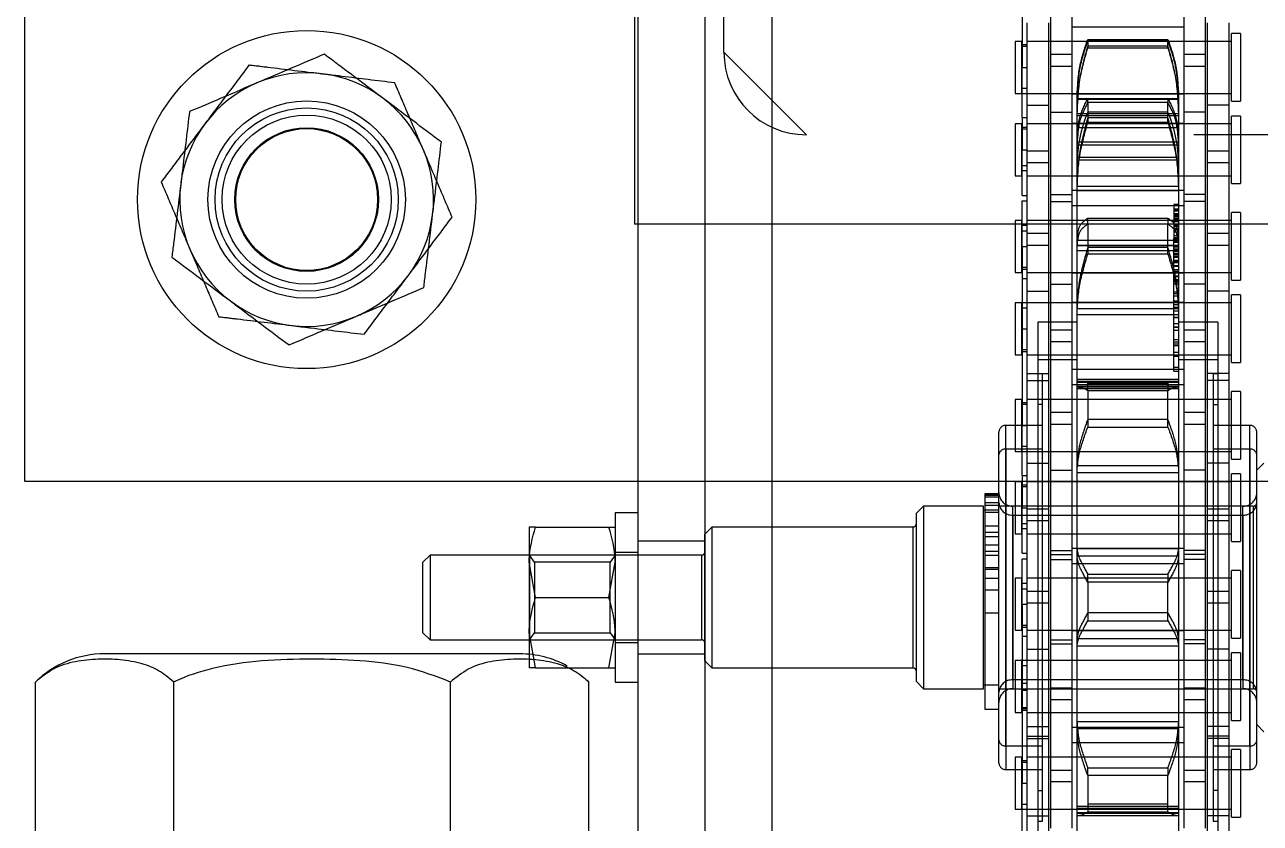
# Model space of a CAD drawing. Header units: metres. Extents: x 0 to 63075, y 0 to 44550.
# Drawn here: x 13851.2 to 13938.9, y 27228.5 to 27285.2 of the extents above; entities that cross this region are included whole.
import ezdxf

# ---------------------------------------------------------------- set-up
doc = ezdxf.new("R2010")
doc.units = ezdxf.units.M
doc.header["$LTSCALE"] = 75
doc.linetypes.add('HIDDEN2', pattern=[4.7625, 3.175, -1.5875])
for name, color, linetype in [('SDM', 7, 'Continuous'), ('SL4', 4, 'Continuous'), ('ST1', 7, 'HIDDEN2')]:
    doc.layers.add(name, color=color, linetype=linetype)

# ---------------------------------------------------------------- blocks, each defined once
blk = doc.blocks.new('A$Cb6dca9d5')
at = {"layer": 'SL4'}
for p, q in [((48.235, 1004.763), (48.235, 54.76)), ((57.76, 215), (57.76, 1004.763)), ((4.75, 513), (4.75, 613)), ((48, 594.75), (48, 531.25)), ((48.235, 531.25), (48, 531.25)), ((48.235, 513), (4.75, 513)), ((48.235, 510.763), (46.635, 510.763)), ((46.635, 510.763), (46.635, 498.763)), ((40.535, 509.763), (40.535, 507.263)), ((40.982, 509.763), (46.188, 509.763)), ((33.5, 507.763), (33, 507.263)), ((40.535, 507.763), (33.5, 507.763)), ((33.5, 507.763), (33.5, 501.763)), ((33, 502.263), (33, 507.263)), ((40.982, 504.763), (40.535, 507.263)), ((40.535, 507.263), (40.535, 502.263)), ((46.188, 504.763), (46.635, 507.263)), ((40.982, 504.763), (46.188, 504.763)), ((33, 502.263), (33.5, 501.763)), ((40.833, 500.597), (40.535, 502.263)), ((40.535, 502.263), (40.535, 500.73)), ((46.188, 499.763), (46.635, 502.263)), ((33.5, 501.763), (40.535, 501.763)), ((39.857, 500.763), (10.413, 500.763)), ((43.469, 499.763), (46.188, 499.763)), ((5.505, 482.763), (5.505, 498.763)), ((15.32, 482.763), (15.32, 498.763)), ((34.95, 482.763), (34.95, 498.763)), ((44.758, 498.769), (44.654, 498.868)), ((44.765, 482.763), (44.765, 498.763)), ((46.635, 498.763), (48.235, 498.763))]:
    blk.add_line(p, q, dxfattribs=at)
for centre, radius, start, end in [((24.75, 533), 9, 53.09764, 113.09764), ((24.75, 533), 9, 113.09764, 173.09764), ((24.75, 533), 9, 353.09764, 53.09764), ((24.75, 533), 9, 173.09764, 233.09764), ((24.75, 533), 9, 293.09764, 353.09764), ((24.75, 533), 9, 233.09764, 293.09764), ((10.413, 493.742), 7.021, 90, 134.34613), ((39.857, 493.742), 7.021, 61.24334, 90)]:
    blk.add_arc(centre, radius, start, end, dxfattribs=at)
for points, knots in [([(25.999, 543.317), (25.223, 542.986), (23.656, 542.318), (22.036, 541.627), (21.219, 541.279)], [0, 0, 0, 0, 0.495458, 1, 1, 1, 1]), ([(30.154, 540.197), (30.056, 540.271), (29.31, 540.831), (27.903, 541.887), (26.638, 542.837), (25.999, 543.317)], [0, 0, 0, 0, 0.07009, 0.530784, 1, 1, 1, 1]), ([(21.219, 541.279), (21.106, 541.23), (20.248, 540.864), (18.63, 540.174), (17.174, 539.553), (16.44, 539.24)], [0, 0, 0, 0, 0.07009, 0.5307844, 1, 1, 1, 1]), ([(34.309, 537.077), (33.634, 537.584), (32.272, 538.606), (30.864, 539.664), (30.154, 540.197)], [0, 0, 0, 0, 0.495458, 1, 1, 1, 1]), ([(16.44, 539.24), (16.279, 537.913), (16.073, 536.211), (15.862, 534.466), (15.815, 534.082)], [0, 0, 0, 0, 0.779636, 1, 1, 1, 1]), ([(33.685, 531.918), (33.731, 532.303), (33.943, 534.048), (34.149, 535.75), (34.309, 537.077)], [0, 0, 0, 0, 0.220364, 1, 1, 1, 1]), ([(15.815, 534.082), (15.645, 532.678), (15.434, 530.932), (15.231, 529.253), (15.191, 528.923)], [0, 0, 0, 0, 0.803647, 1, 1, 1, 1]), ([(33.06, 526.76), (33.1, 527.09), (33.303, 528.769), (33.515, 530.515), (33.685, 531.918)], [0, 0, 0, 0, 0.196353, 1, 1, 1, 1]), ([(15.191, 528.923), (15.866, 528.416), (17.228, 527.394), (18.636, 526.336), (19.346, 525.803)], [0, 0, 0, 0, 0.495458, 1, 1, 1, 1]), ([(28.281, 524.721), (28.394, 524.77), (29.252, 525.136), (30.87, 525.826), (32.326, 526.447), (33.06, 526.76)], [0, 0, 0, 0, 0.07009, 0.530784, 1, 1, 1, 1]), ([(19.346, 525.803), (19.444, 525.729), (20.19, 525.169), (21.597, 524.113), (22.862, 523.163), (23.501, 522.683)], [0, 0, 0, 0, 0.07009, 0.530784, 1, 1, 1, 1]), ([(23.501, 522.683), (24.277, 523.014), (25.844, 523.682), (27.464, 524.373), (28.281, 524.721)], [0, 0, 0, 0, 0.495458, 1, 1, 1, 1]), ([(40.535, 507.263), (40.535, 507.322), (40.542, 508.166), (40.77, 508.993), (40.982, 509.763)], [0, 0, 0, 0, 0.070201, 1, 1, 1, 1]), ([(40.982, 509.763), (40.914, 509.763), (40.652, 509.763), (40.585, 509.763), (40.535, 509.763)], [0, 0, 0, 0, 0.257551, 1, 1, 1, 1]), ([(46.635, 507.263), (46.635, 507.322), (46.628, 508.166), (46.4, 508.993), (46.188, 509.763)], [0, 0, 0, 0, 0.070201, 1, 1, 1, 1]), ([(46.188, 509.763), (46.256, 509.763), (46.518, 509.763), (46.585, 509.763), (46.635, 509.763)], [0, 0, 0, 0, 0.257551, 1, 1, 1, 1]), ([(40.535, 502.263), (40.535, 502.322), (40.542, 503.166), (40.77, 503.993), (40.982, 504.763)], [0, 0, 0, 0, 0.070201, 1, 1, 1, 1]), ([(46.635, 502.263), (46.635, 502.322), (46.628, 503.166), (46.4, 503.993), (46.188, 504.763)], [0, 0, 0, 0, 0.070201, 1, 1, 1, 1]), ([(15.32, 498.763), (14.965, 499.055), (14.245, 499.647), (12.962, 500.118), (11.532, 500.38), (9.95, 500.404), (8.358, 500.25), (6.84, 499.822), (5.922, 499.094), (5.505, 498.763)], [0, 0, 0, 0, 0.114678, 0.232485, 0.388423, 0.5445, 0.705441, 0.865997, 1, 1, 1, 1]), ([(34.95, 498.763), (33.935, 499.148), (31.862, 499.936), (28.519, 500.313), (25.08, 500.416), (21.577, 500.32), (18.292, 499.861), (16.222, 499.2), (15.348, 498.776), (15.32, 498.763)], [0, 0, 0, 0, 0.1619789, 0.3307933, 0.4999529, 0.6775375, 0.8546667, 0.9953145, 1, 1, 1, 1]), ([(44.765, 498.763), (44.41, 499.055), (43.69, 499.647), (42.407, 500.118), (40.977, 500.38), (39.395, 500.404), (37.803, 500.25), (36.284, 499.822), (35.367, 499.094), (34.95, 498.763)], [0, 0, 0, 0, 0.114678, 0.232485, 0.388423, 0.5445, 0.705441, 0.865997, 1, 1, 1, 1]), ([(46.188, 499.763), (46.256, 499.763), (46.518, 499.763), (46.585, 499.763), (46.635, 499.763)], [0, 0, 0, 0, 0.257551, 1, 1, 1, 1])]:
    blk.add_open_spline(points, degree=3, knots=knots, dxfattribs=at)
at = {"layer": 'ST1'}
for p, q in [((52.997, 1004.763), (52.997, 4.763)), ((57.76, 215), (57.76, 1004.763)), ((54.35, 543.45), (54.35, 588.9)), ((75.511, 555.077), (75.511, 542.377)), ((77.515, 548.297), (77.515, 539.202)), ((79.035, 548.297), (79.035, 539.202)), ((86.965, 548.297), (86.965, 539.202)), ((88.485, 548.297), (88.485, 539.202)), ((75.843, 545.552), (75.843, 536.457)), ((77.363, 545.552), (77.363, 536.457)), ((79.035, 545.269), (86.965, 545.269)), ((88.637, 545.552), (88.637, 536.457)), ((90.157, 545.552), (90.157, 536.457)), ((80.157, 544.35), (85.843, 544.35)), ((90.342, 539.979), (90.342, 544.776)), ((91, 544.776), (90.342, 544.776)), ((91, 544.776), (91, 539.979)), ((54.35, 543.45), (60.2, 537.6)), ((331.65, 543.45), (54.35, 543.45)), ((75, 544.222), (75, 540.532)), ((75.474, 544.222), (75, 544.222)), ((75.474, 540.532), (75.474, 544.222)), ((75.843, 543.853), (75.474, 543.853)), ((75.511, 543.996), (75.843, 543.996)), ((77.363, 544.222), (75.843, 544.222)), ((90.342, 544.222), (75.843, 544.222)), ((79.035, 544.222), (77.515, 544.222)), ((86.965, 544.222), (79.035, 544.222)), ((80.157, 544.269), (80.157, 543.773)), ((85.843, 544.269), (80.157, 544.269)), ((85.843, 543.893), (80.157, 543.893)), ((80.157, 543.773), (85.843, 543.773)), ((85.843, 543.773), (85.843, 544.269)), ((88.485, 544.222), (86.965, 544.222)), ((90.157, 544.222), (88.637, 544.222)), ((77.515, 543.309), (79.035, 543.309)), ((86.965, 543.309), (88.485, 543.309)), ((75.511, 542.377), (75.843, 542.377)), ((75.511, 538.825), (75.511, 542.377)), ((79.035, 542.449), (77.515, 542.449)), ((88.485, 542.449), (86.965, 542.449)), ((75.474, 540.901), (75.843, 540.901)), ((75, 540.532), (75.474, 540.532)), ((75.511, 540.532), (77.363, 540.532)), ((75.843, 540.532), (90.342, 540.532)), ((77.515, 540.532), (79.035, 540.532)), ((79.035, 540.532), (86.965, 540.532)), ((86.965, 540.489), (79.035, 540.489)), ((79.395, 540.141), (79.395, 540.261)), ((79.395, 539.073), (79.395, 540.217)), ((86.605, 540.141), (79.395, 540.141)), ((86.605, 540.098), (79.395, 540.098)), ((80.157, 540.152), (85.843, 540.152)), ((80.157, 539.88), (80.157, 540.152)), ((85.843, 540.152), (85.843, 539.88)), ((86.605, 540.261), (86.605, 540.141)), ((86.605, 540.217), (86.605, 539.073)), ((86.965, 540.532), (88.485, 540.532)), ((88.637, 540.532), (90.157, 540.532)), ((90.342, 539.979), (91, 539.979)), ((75.843, 539.704), (77.363, 539.704)), ((77.515, 539.202), (79.035, 539.202)), ((77.515, 539.202), (77.515, 532.852)), ((79.035, 539.202), (79.035, 532.852)), ((86.605, 539.078), (79.395, 539.078)), ((79.395, 538.943), (79.395, 539.073)), ((80.157, 539.88), (80.157, 539.206)), ((85.843, 539.88), (80.157, 539.88)), ((80.157, 539.206), (80.157, 538.491)), ((85.843, 539.206), (80.157, 539.206)), ((85.843, 539.206), (85.843, 539.88)), ((85.843, 538.491), (85.843, 539.206)), ((86.605, 539.073), (86.605, 538.943)), ((88.485, 539.202), (86.965, 539.202)), ((86.965, 539.202), (86.965, 532.852)), ((88.485, 539.202), (88.485, 532.852)), ((90.157, 539.704), (88.637, 539.704)), ((75, 538.374), (75, 534.684)), ((75.474, 538.374), (75, 538.374)), ((75.474, 534.684), (75.474, 538.374)), ((75.511, 538.825), (75.511, 536.529)), ((75.511, 538.825), (75.843, 538.825)), ((75.511, 538.148), (75.843, 538.148)), ((77.363, 538.374), (75.843, 538.374)), ((90.342, 538.374), (75.843, 538.374)), ((79.035, 538.374), (77.515, 538.374)), ((79.035, 538.417), (86.965, 538.417)), ((86.965, 538.374), (79.035, 538.374)), ((86.605, 538.943), (79.395, 538.943)), ((79.395, 536.95), (79.395, 538.943)), ((85.843, 538.798), (80.157, 538.798)), ((80.157, 538.491), (85.843, 538.491)), ((86.605, 538.943), (86.605, 536.95)), ((88.485, 538.374), (86.965, 538.374)), ((90.157, 538.374), (88.637, 538.374)), ((90.342, 534.131), (90.342, 538.928)), ((91, 538.928), (90.342, 538.928)), ((91, 538.928), (91, 534.131)), ((325.8, 537.6), (60.2, 537.6)), ((75.843, 538.005), (75.474, 538.005)), ((79.395, 538.12), (86.605, 538.12)), ((75.511, 536.529), (75.843, 536.529)), ((75.511, 533.298), (75.511, 536.529)), ((75.843, 536.457), (75.843, 535.597)), ((75.843, 536.457), (77.363, 536.457)), ((77.363, 536.457), (77.363, 535.597)), ((86.605, 537.072), (79.395, 537.072)), ((79.395, 535.47), (79.395, 536.95)), ((86.605, 536.856), (79.395, 536.856)), ((86.605, 536.95), (86.605, 535.47)), ((88.637, 536.457), (88.637, 535.597)), ((88.637, 536.457), (90.157, 536.457)), ((90.157, 536.457), (90.157, 535.597)), ((75.843, 535.597), (75.843, 526.502)), ((77.363, 535.597), (75.843, 535.597)), ((77.363, 535.597), (77.363, 526.502)), ((79.395, 536.004), (86.605, 536.004)), ((79.395, 535.823), (86.605, 535.823)), ((88.637, 535.597), (88.637, 526.502)), ((90.157, 535.597), (88.637, 535.597)), ((90.157, 535.597), (90.157, 526.502)), ((75, 534.684), (75.474, 534.684)), ((75.474, 535.053), (75.843, 535.053)), ((75.511, 535.422), (75.843, 535.422)), ((75.843, 534.684), (77.363, 534.684)), ((75.843, 534.684), (90.342, 534.684)), ((77.515, 534.684), (79.035, 534.684)), ((79.035, 534.684), (86.965, 534.684)), ((79.395, 533.746), (79.395, 535.47)), ((86.605, 535.47), (86.605, 533.746)), ((86.965, 534.684), (88.485, 534.684)), ((88.637, 534.684), (90.157, 534.684)), ((86.605, 533.918), (79.395, 533.918)), ((90.342, 534.131), (91, 534.131)), ((75.511, 533.298), (75.843, 533.298)), ((75.511, 532.908), (75.843, 532.908)), ((75.511, 529.677), (75.511, 532.908)), ((77.515, 533.354), (79.035, 533.354)), ((86.965, 533.637), (79.035, 533.637)), ((79.395, 533.623), (79.395, 533.746)), ((86.605, 533.623), (79.395, 533.623)), ((79.395, 529.802), (79.395, 533.623)), ((86.605, 533.746), (86.605, 533.623)), ((86.605, 533.623), (86.605, 529.802)), ((88.485, 533.354), (86.965, 533.354)), ((77.515, 532.852), (79.035, 532.852)), ((77.515, 532.852), (77.515, 523.757)), ((79.035, 532.852), (79.035, 523.757)), ((79.035, 532.569), (86.965, 532.569)), ((86.27, 532.66), (86.27, 532.276)), ((86.605, 532.66), (86.27, 532.66)), ((86.605, 532.325), (86.27, 532.325)), ((86.27, 532.276), (86.605, 532.276)), ((86.27, 532.276), (86.27, 532.201)), ((86.27, 532.201), (86.27, 531.904)), ((86.27, 532.201), (86.605, 532.201)), ((88.485, 532.852), (86.965, 532.852)), ((86.965, 532.852), (86.965, 523.757)), ((88.485, 532.852), (88.485, 523.757)), ((90.342, 527.279), (90.342, 532.076)), ((91, 532.076), (90.342, 532.076)), ((91, 532.076), (91, 527.279)), ((123.235, 531.25), (48.235, 531.25)), ((75, 531.522), (75, 527.832)), ((75.474, 531.522), (75, 531.522)), ((75.474, 527.832), (75.474, 531.522)), ((75.843, 531.153), (75.474, 531.153)), ((77.363, 531.522), (75.843, 531.522)), ((90.342, 531.522), (75.843, 531.522)), ((79.035, 531.522), (77.515, 531.522)), ((86.965, 531.522), (79.035, 531.522)), ((80.157, 531.685), (85.843, 531.685)), ((80.157, 531.255), (80.157, 531.685)), ((80.157, 531.255), (80.157, 529.141)), ((85.843, 531.255), (80.157, 531.255)), ((85.843, 531.685), (85.843, 531.255)), ((85.843, 529.141), (85.843, 531.255)), ((86.605, 531.996), (86.27, 531.996)), ((86.27, 531.99), (86.605, 531.99)), ((86.27, 531.925), (86.605, 531.925)), ((86.27, 531.904), (86.27, 531.815)), ((86.27, 531.904), (86.605, 531.904)), ((86.605, 531.833), (86.27, 531.833)), ((86.27, 531.815), (86.27, 531.485)), ((86.27, 531.815), (86.605, 531.815)), ((86.605, 531.683), (86.27, 531.683)), ((86.27, 531.682), (86.605, 531.682)), ((86.605, 531.664), (86.27, 531.664)), ((86.27, 531.643), (86.605, 531.643)), ((86.27, 531.492), (86.605, 531.492)), ((86.27, 531.485), (86.27, 530.703)), ((86.27, 531.485), (86.605, 531.485)), ((86.27, 531.483), (86.605, 531.483)), ((86.27, 531.464), (86.605, 531.464)), ((86.27, 531.455), (86.605, 531.455)), ((86.27, 531.255), (86.605, 531.255)), ((86.27, 531.193), (86.605, 531.193)), ((86.27, 531.154), (86.605, 531.154)), ((88.485, 531.522), (86.965, 531.522)), ((90.157, 531.522), (88.637, 531.522)), ((75.511, 530.784), (75.843, 530.784)), ((75.843, 530.609), (77.363, 530.609)), ((86.27, 531.096), (86.605, 531.096)), ((86.27, 530.944), (86.605, 530.944)), ((86.27, 530.868), (86.605, 530.868)), ((86.27, 530.844), (86.605, 530.844)), ((86.27, 530.703), (86.27, 530.247)), ((86.27, 530.703), (86.605, 530.703)), ((86.27, 530.441), (86.605, 530.441)), ((86.27, 530.309), (86.605, 530.309)), ((88.637, 530.609), (90.157, 530.609)), ((75.511, 529.677), (75.511, 516.977)), ((75.511, 529.677), (75.843, 529.677)), ((77.363, 529.749), (75.843, 529.749)), ((86.605, 530.106), (79.395, 530.106)), ((79.395, 524.924), (79.395, 529.802)), ((86.605, 529.743), (79.395, 529.743)), ((79.395, 529.729), (86.605, 529.729)), ((79.395, 529.388), (86.605, 529.388)), ((85.843, 529.597), (80.157, 529.597)), ((86.27, 530.247), (86.605, 530.247)), ((86.27, 530.028), (86.27, 530.247)), ((86.27, 530.155), (86.605, 530.155)), ((86.27, 530.139), (86.605, 530.139)), ((86.27, 530.069), (86.605, 530.069)), ((86.27, 530.034), (86.605, 530.034)), ((86.27, 529.342), (86.27, 530.028)), ((86.27, 530.028), (86.605, 530.028)), ((86.27, 530.005), (86.605, 530.005)), ((86.27, 529.976), (86.605, 529.976)), ((86.27, 529.766), (86.605, 529.766)), ((86.27, 529.648), (86.605, 529.648)), ((86.27, 529.501), (86.605, 529.501)), ((86.27, 529.481), (86.605, 529.481)), ((86.605, 529.802), (86.605, 524.924)), ((90.157, 529.749), (88.637, 529.749)), ((80.157, 529.141), (85.843, 529.141)), ((86.27, 529.166), (86.27, 529.342)), ((86.27, 529.342), (86.605, 529.342)), ((86.27, 529.313), (86.605, 529.313)), ((86.27, 528.275), (86.27, 529.166)), ((86.27, 529.166), (86.605, 529.166)), ((86.27, 529.112), (86.605, 529.112)), ((86.27, 528.99), (86.605, 528.99)), ((86.27, 528.905), (86.605, 528.905)), ((86.27, 528.702), (86.605, 528.702)), ((86.27, 528.604), (86.605, 528.604)), ((86.27, 528.529), (86.605, 528.529)), ((75, 527.832), (75.474, 527.832)), ((75.474, 528.201), (75.843, 528.201)), ((75.511, 528.058), (75.843, 528.058)), ((75.843, 527.832), (77.363, 527.832)), ((75.843, 527.832), (90.342, 527.832)), ((77.515, 527.832), (79.035, 527.832)), ((79.035, 527.832), (86.965, 527.832)), ((86.965, 527.789), (79.035, 527.789)), ((86.27, 528.313), (86.605, 528.313)), ((86.27, 528.045), (86.27, 528.275)), ((86.27, 528.275), (86.605, 528.275)), ((86.27, 528.048), (86.605, 528.048)), ((86.27, 526.692), (86.27, 528.045)), ((86.27, 528.045), (86.605, 528.045)), ((86.27, 527.919), (86.605, 527.919)), ((86.27, 527.812), (86.605, 527.812)), ((86.965, 527.832), (88.485, 527.832)), ((88.637, 527.832), (90.157, 527.832)), ((75.843, 527.381), (75.511, 527.381)), ((77.515, 527.004), (79.035, 527.004)), ((86.27, 527.59), (86.605, 527.59)), ((86.27, 527.531), (86.605, 527.531)), ((86.27, 527.323), (86.605, 527.323)), ((86.27, 527.243), (86.605, 527.243)), ((86.27, 527.17), (86.605, 527.17)), ((86.27, 527.024), (86.605, 527.024)), ((88.485, 527.004), (86.965, 527.004)), ((90.342, 527.279), (91, 527.279)), ((75.843, 526.502), (77.363, 526.502)), ((75.843, 526.502), (75.843, 520.152)), ((77.363, 526.502), (77.363, 520.152)), ((86.27, 526.458), (86.27, 526.692)), ((86.27, 526.458), (86.605, 526.458)), ((86.27, 525.373), (86.27, 526.458)), ((86.27, 526.338), (86.605, 526.338)), ((86.27, 526.162), (86.605, 526.162)), ((90.157, 526.502), (88.637, 526.502)), ((88.637, 526.502), (88.637, 520.152)), ((90.157, 526.502), (90.157, 520.152)), ((90.342, 521.431), (90.342, 526.228)), ((91, 526.228), (90.342, 526.228)), ((91, 526.228), (91, 521.431)), ((75, 525.674), (75, 521.984)), ((75.474, 525.674), (75, 525.674)), ((75.474, 521.984), (75.474, 525.674)), ((75.843, 525.305), (75.474, 525.305)), ((77.363, 525.674), (75.511, 525.674)), ((90.342, 525.674), (75.843, 525.674)), ((79.035, 525.674), (77.515, 525.674)), ((79.035, 525.717), (86.965, 525.717)), ((86.965, 525.674), (79.035, 525.674)), ((86.605, 525.243), (79.395, 525.243)), ((86.27, 525.818), (86.605, 525.818)), ((86.27, 525.553), (86.605, 525.553)), ((86.27, 525.102), (86.27, 525.373)), ((86.27, 525.373), (86.605, 525.373)), ((86.27, 525.368), (86.605, 525.368)), ((86.27, 525.322), (86.605, 525.322)), ((86.27, 525.102), (86.605, 525.102)), ((86.27, 524.21), (86.27, 525.102)), ((88.485, 525.674), (86.965, 525.674)), ((90.157, 525.674), (88.637, 525.674)), ((76.625, 524.307), (76.625, 521.617)), ((79.395, 524.307), (76.625, 524.307)), ((79.395, 524.821), (79.395, 524.924)), ((86.605, 524.821), (79.395, 524.821)), ((79.395, 519.633), (79.395, 524.821)), ((86.27, 524.658), (86.605, 524.658)), ((86.27, 524.633), (86.605, 524.633)), ((86.27, 522.162), (86.27, 524.21)), ((86.27, 524.21), (86.605, 524.21)), ((86.605, 524.924), (86.605, 524.821)), ((86.605, 524.821), (86.605, 519.633)), ((89.375, 524.307), (86.605, 524.307)), ((89.375, 524.307), (89.375, 521.617)), ((75.511, 523.829), (75.843, 523.829)), ((77.515, 523.757), (77.515, 522.897)), ((77.515, 523.757), (79.035, 523.757)), ((79.035, 523.757), (79.035, 522.897)), ((86.27, 523.969), (86.605, 523.969)), ((86.27, 523.938), (86.605, 523.938)), ((86.27, 523.736), (86.605, 523.736)), ((86.965, 523.757), (86.965, 522.897)), ((86.965, 523.757), (88.485, 523.757)), ((88.485, 523.757), (88.485, 522.897)), ((77.515, 522.897), (77.515, 513.802)), ((79.035, 522.897), (77.515, 522.897)), ((79.035, 522.897), (79.035, 513.802)), ((86.27, 523.065), (86.605, 523.065)), ((86.27, 522.906), (86.605, 522.906)), ((86.27, 522.764), (86.605, 522.764)), ((86.27, 522.635), (86.605, 522.635)), ((86.965, 522.897), (86.965, 513.802)), ((88.485, 522.897), (86.965, 522.897)), ((88.485, 522.897), (88.485, 513.802)), ((75, 521.984), (75.474, 521.984)), ((75.474, 522.353), (75.843, 522.353)), ((75.511, 522.21), (75.843, 522.21)), ((75.843, 521.984), (77.363, 521.984)), ((75.843, 521.984), (90.342, 521.984)), ((76.625, 521.617), (76.625, 485.219)), ((79.395, 521.617), (76.625, 521.617)), ((77.515, 521.984), (79.035, 521.984)), ((79.035, 521.984), (86.965, 521.984)), ((86.27, 522.162), (86.605, 522.162)), ((86.27, 521.889), (86.27, 522.162)), ((86.27, 521.889), (86.605, 521.889)), ((86.27, 520.816), (86.27, 521.889)), ((89.375, 521.617), (86.605, 521.617)), ((86.965, 521.984), (88.485, 521.984)), ((88.637, 521.984), (90.157, 521.984)), ((89.375, 521.617), (89.375, 485.219)), ((75.843, 520.654), (77.363, 520.654)), ((76.944, 520.642), (76.625, 520.642)), ((76.944, 518.457), (76.944, 520.642)), ((86.965, 520.937), (79.035, 520.937)), ((86.27, 521.117), (86.605, 521.117)), ((86.27, 520.816), (86.605, 520.816)), ((90.157, 520.654), (88.637, 520.654)), ((89.056, 520.642), (89.056, 518.457)), ((89.375, 520.642), (89.056, 520.642)), ((90.342, 521.431), (91, 521.431)), ((75.843, 520.152), (77.363, 520.152)), ((75.843, 520.152), (75.843, 511.057)), ((77.363, 520.152), (77.363, 511.057)), ((79.035, 519.869), (86.965, 519.869)), ((86.608, 520.229), (79.393, 520.229)), ((86.608, 519.735), (79.393, 519.735)), ((86.605, 520.083), (79.395, 520.083)), ((79.395, 520.052), (86.605, 520.052)), ((80.157, 519.435), (80.157, 519.971)), ((80.157, 519.971), (85.843, 519.971)), ((85.843, 519.971), (85.843, 519.435)), ((90.157, 520.152), (88.637, 520.152)), ((88.637, 520.152), (88.637, 511.057)), ((90.157, 520.152), (90.157, 511.057)), ((79.395, 513.669), (79.395, 519.633)), ((86.605, 519.618), (79.395, 519.618)), ((79.395, 519.593), (86.605, 519.593)), ((80.157, 519.435), (80.157, 516.851)), ((85.843, 519.435), (80.157, 519.435)), ((85.843, 516.851), (85.843, 519.435)), ((86.605, 519.633), (86.605, 513.669)), ((90.342, 514.579), (90.342, 519.376)), ((91, 519.376), (90.342, 519.376)), ((91, 519.376), (91, 514.579)), ((75, 518.822), (75, 515.132)), ((75.474, 518.822), (75, 518.822)), ((75.474, 515.132), (75.474, 518.822)), ((75.843, 518.453), (75.474, 518.453)), ((75.511, 518.596), (75.843, 518.596)), ((77.363, 518.822), (75.843, 518.822)), ((90.342, 518.822), (75.843, 518.822)), ((76.944, 518.457), (76.625, 518.457)), ((76.944, 488.883), (76.944, 518.457)), ((79.035, 518.822), (77.515, 518.822)), ((86.965, 518.822), (79.035, 518.822)), ((88.485, 518.822), (86.965, 518.822)), ((90.157, 518.822), (88.637, 518.822)), ((89.056, 518.457), (89.375, 518.457)), ((89.056, 518.457), (89.056, 488.883)), ((77.515, 517.909), (79.035, 517.909)), ((85.843, 517.401), (80.157, 517.401)), ((86.965, 517.909), (88.485, 517.909)), ((73.855, 514.875), (73.855, 516.489)), ((76.944, 516.978), (74.344, 516.978)), ((74.344, 494.228), (74.344, 516.977)), ((75.511, 516.977), (75.843, 516.977)), ((75.511, 513.425), (75.511, 516.977)), ((79.035, 517.049), (77.515, 517.049)), ((80.157, 516.851), (85.843, 516.851)), ((88.485, 517.049), (86.965, 517.049)), ((91.656, 516.978), (89.056, 516.978)), ((91.656, 494.228), (91.656, 516.977)), ((92.145, 514.875), (92.145, 516.489)), ((75.474, 515.501), (75.843, 515.501)), ((73.855, 493.036), (73.855, 514.875)), ((74.344, 515.297), (74.344, 492.548)), ((76.944, 515.297), (74.344, 515.297)), ((75, 515.132), (75.474, 515.132)), ((75.511, 515.132), (77.363, 515.132)), ((75.843, 515.132), (90.342, 515.132)), ((77.515, 515.132), (79.035, 515.132)), ((79.035, 515.132), (86.965, 515.132)), ((86.965, 515.089), (79.035, 515.089)), ((86.965, 515.132), (88.485, 515.132)), ((88.637, 515.132), (90.157, 515.132)), ((91.656, 515.297), (89.056, 515.297)), ((90.342, 514.579), (91, 514.579)), ((91.656, 515.297), (91.656, 492.548)), ((92.145, 493.036), (92.145, 514.875)), ((75.843, 514.304), (77.363, 514.304)), ((77.515, 513.802), (79.035, 513.802)), ((77.515, 513.802), (77.515, 507.452)), ((79.035, 513.802), (79.035, 507.452)), ((86.605, 514.097), (79.395, 514.097)), ((79.395, 513.6), (79.395, 513.669)), ((86.605, 513.6), (79.395, 513.6)), ((79.395, 507.7), (79.395, 513.6)), ((86.605, 513.669), (86.605, 513.6)), ((86.605, 513.6), (86.605, 507.7)), ((88.485, 513.802), (86.965, 513.802)), ((86.965, 513.802), (86.965, 507.452)), ((88.485, 513.802), (88.485, 507.452)), ((90.157, 514.304), (88.637, 514.304)), ((92.645, 514.288), (92.145, 513.788)), ((154.75, 513), (48.235, 513)), ((75, 512.974), (75, 509.284)), ((75.474, 512.974), (75, 512.974)), ((75.474, 509.284), (75.474, 512.974)), ((75.511, 513.425), (75.511, 511.129)), ((75.511, 513.425), (75.843, 513.425)), ((75.511, 512.748), (75.843, 512.748)), ((77.363, 512.974), (75.843, 512.974)), ((90.342, 512.974), (75.843, 512.974)), ((79.035, 512.974), (77.515, 512.974)), ((79.035, 513.017), (86.965, 513.017)), ((86.965, 512.974), (79.035, 512.974)), ((88.485, 512.974), (86.965, 512.974)), ((90.157, 512.974), (88.637, 512.974)), ((90.342, 508.731), (90.342, 513.528)), ((91, 513.528), (90.342, 513.528)), ((91, 513.528), (91, 508.731)), ((72.855, 512.124), (72.855, 496.837)), ((73.855, 512.124), (72.855, 512.124)), ((73.855, 512.092), (72.855, 512.092)), ((72.855, 512.033), (73.855, 512.033)), ((72.855, 511.899), (73.855, 511.899)), ((75.843, 512.605), (75.474, 512.605)), ((68.5, 511.238), (68, 510.738)), ((68.5, 511.238), (68.5, 498.288)), ((72.755, 511.238), (68.5, 511.238)), ((72.755, 510.346), (72.755, 511.238)), ((72.855, 511.513), (73.855, 511.513)), ((72.855, 511.51), (73.855, 511.51)), ((72.855, 511.321), (73.855, 511.321)), ((91.895, 511.238), (73.855, 511.238)), ((91.168, 511.238), (74.832, 511.238)), ((74.832, 498.914), (74.832, 511.232)), ((75.511, 511.129), (75.843, 511.129)), ((75.511, 507.898), (75.511, 511.129)), ((75.843, 511.057), (75.843, 510.197)), ((75.843, 511.057), (77.363, 511.057)), ((77.363, 511.057), (77.363, 510.197)), ((88.637, 511.057), (88.637, 510.197)), ((88.637, 511.057), (90.157, 511.057)), ((90.157, 511.057), (90.157, 510.197)), ((91.168, 498.914), (91.168, 511.232)), ((91.895, 511.23), (91.895, 498.295)), ((68, 498.788), (68, 510.738)), ((73.855, 510.963), (72.755, 510.963)), ((72.755, 498.288), (72.755, 510.346)), ((73.855, 510.963), (72.855, 510.963)), ((73.855, 510.794), (72.855, 510.794)), ((74.832, 510.611), (74.832, 498.293)), ((74.832, 510.611), (91.168, 510.611)), ((75.843, 510.197), (75.843, 501.102)), ((77.363, 510.197), (75.843, 510.197)), ((77.363, 510.197), (77.363, 501.102)), ((88.637, 510.197), (88.637, 501.102)), ((90.157, 510.197), (88.637, 510.197)), ((90.157, 510.197), (90.157, 501.102)), ((91.168, 510.611), (91.168, 498.293)), ((53.5, 509.763), (53, 509.263)), ((53, 500.263), (53, 509.263)), ((53.5, 509.763), (53.5, 499.763)), ((67.75, 509.763), (53.5, 509.763)), ((67.75, 509.726), (67.75, 499.763)), ((72.855, 509.837), (73.855, 509.837)), ((72.855, 509.405), (73.855, 509.405)), ((75, 509.284), (75.474, 509.284)), ((75.474, 509.653), (75.843, 509.653)), ((75.511, 510.022), (75.843, 510.022)), ((75.843, 509.284), (77.363, 509.284)), ((75.843, 509.284), (90.342, 509.284)), ((77.515, 509.284), (79.035, 509.284)), ((79.035, 509.284), (86.965, 509.284)), ((86.965, 509.284), (88.485, 509.284)), ((88.637, 509.284), (90.157, 509.284)), ((52.997, 508.763), (48.235, 508.763)), ((72.855, 509.094), (73.855, 509.094)), ((73.855, 508.466), (72.855, 508.466)), ((90.342, 508.731), (91, 508.731)), ((40.56, 507.763), (40.535, 507.763)), ((52.75, 507.763), (40.535, 507.763)), ((40.56, 507.763), (40.56, 501.763)), ((40.911, 507.263), (40.56, 507.763)), ((46.635, 507.763), (46.285, 507.263)), ((48.235, 507.963), (46.635, 507.963)), ((52.75, 507.721), (52.75, 501.804)), ((72.855, 508.039), (73.855, 508.039)), ((72.855, 507.761), (73.855, 507.761)), ((75.511, 507.898), (75.843, 507.898)), ((75.511, 507.508), (75.843, 507.508)), ((75.511, 504.277), (75.511, 507.508)), ((77.515, 508.093), (79.035, 508.093)), ((77.515, 507.818), (79.035, 507.818)), ((86.965, 508.237), (79.035, 508.237)), ((86.605, 508.212), (79.395, 508.212)), ((86.605, 507.7), (79.395, 507.7)), ((79.395, 507.671), (79.395, 507.7)), ((79.395, 501.341), (79.395, 507.671)), ((86.605, 507.7), (86.605, 507.671)), ((86.605, 507.671), (86.605, 501.341)), ((88.485, 508.093), (86.965, 508.093)), ((88.485, 507.818), (86.965, 507.818)), ((40.911, 507.263), (40.911, 502.263)), ((46.285, 507.263), (40.911, 507.263)), ((46.285, 502.263), (46.285, 507.263)), ((72.855, 506.89), (73.855, 506.89)), ((72.855, 506.766), (73.855, 506.766)), ((77.515, 507.452), (79.035, 507.452)), ((77.515, 507.452), (77.515, 498.357)), ((79.035, 507.452), (79.035, 498.357)), ((79.035, 507.169), (86.965, 507.169)), ((88.485, 507.452), (86.965, 507.452)), ((86.965, 507.452), (86.965, 498.357)), ((88.485, 507.452), (88.485, 498.357)), ((90.342, 501.879), (90.342, 506.676)), ((91, 506.676), (90.342, 506.676)), ((91, 506.676), (91, 501.879)), ((72.855, 506.132), (73.855, 506.132)), ((75, 506.122), (75, 502.432)), ((75.474, 506.122), (75, 506.122)), ((75.474, 502.432), (75.474, 506.122)), ((75.843, 505.753), (75.474, 505.753)), ((77.363, 506.122), (75.843, 506.122)), ((90.342, 506.122), (75.843, 506.122)), ((79.035, 506.122), (77.515, 506.122)), ((86.965, 506.122), (79.035, 506.122)), ((80.157, 505.845), (80.157, 506.423)), ((80.157, 506.423), (85.843, 506.423)), ((80.157, 505.845), (80.157, 503.102)), ((85.843, 505.845), (80.157, 505.845)), ((85.843, 506.423), (85.843, 505.845)), ((85.843, 503.102), (85.843, 505.845)), ((88.485, 506.122), (86.965, 506.122)), ((90.157, 506.122), (88.637, 506.122)), ((72.855, 505.307), (73.855, 505.307)), ((75.511, 505.384), (75.843, 505.384)), ((75.843, 505.209), (77.363, 505.209)), ((88.637, 505.209), (90.157, 505.209)), ((75.511, 504.277), (75.511, 491.577)), ((75.511, 504.277), (75.843, 504.277)), ((77.363, 504.354), (75.843, 504.354)), ((90.157, 504.354), (88.637, 504.354)), ((72.855, 503.67), (73.855, 503.67)), ((85.843, 503.68), (80.157, 503.68)), ((80.157, 503.102), (85.843, 503.102)), ((40.56, 501.763), (40.911, 502.263)), ((40.911, 502.263), (46.285, 502.263)), ((46.285, 502.263), (46.635, 501.763)), ((75, 502.432), (75.474, 502.432)), ((75.474, 502.801), (75.843, 502.801)), ((75.511, 502.658), (75.843, 502.658)), ((75.843, 502.432), (77.363, 502.432)), ((75.843, 502.432), (90.342, 502.432)), ((77.515, 502.432), (79.035, 502.432)), ((79.035, 502.432), (86.965, 502.432)), ((86.965, 502.394), (79.035, 502.394)), ((86.965, 502.432), (88.485, 502.432)), ((88.637, 502.432), (90.157, 502.432)), ((40.535, 501.763), (40.56, 501.763)), ((40.535, 501.763), (52.75, 501.763)), ((46.635, 501.563), (48.235, 501.563)), ((75.843, 501.986), (75.511, 501.986)), ((77.515, 501.745), (79.035, 501.745)), ((77.515, 501.47), (79.035, 501.47)), ((86.605, 501.825), (79.395, 501.825)), ((79.395, 501.313), (79.395, 501.341)), ((86.605, 501.341), (86.605, 501.313)), ((88.485, 501.745), (86.965, 501.745)), ((88.485, 501.47), (86.965, 501.47)), ((90.342, 501.879), (91, 501.879)), ((40.535, 500.73), (40.535, 499.763)), ((40.982, 499.763), (40.833, 500.597)), ((48.235, 500.763), (52.997, 500.763)), ((75.843, 501.102), (77.363, 501.102)), ((75.843, 501.102), (75.843, 494.752)), ((77.363, 501.102), (77.363, 494.752)), ((86.605, 501.313), (79.395, 501.313)), ((79.395, 495.428), (79.395, 501.313)), ((86.605, 501.313), (86.605, 495.428)), ((90.157, 501.102), (88.637, 501.102)), ((88.637, 501.102), (88.637, 494.752)), ((90.157, 501.102), (90.157, 494.752)), ((90.342, 496.035), (90.342, 500.832)), ((91, 500.832), (90.342, 500.832)), ((91, 500.832), (91, 496.035)), ((40.982, 499.763), (43.469, 499.763)), ((53, 500.263), (53.5, 499.763)), ((53.5, 499.763), (67.75, 499.763)), ((75, 500.279), (75, 496.589)), ((75.474, 500.279), (75, 500.279)), ((75.474, 500.274), (75.474, 500.279)), ((75.474, 496.589), (75.474, 500.274)), ((75.843, 499.91), (75.474, 499.91)), ((77.363, 500.279), (75.511, 500.279)), ((90.342, 500.279), (75.843, 500.279)), ((79.035, 500.279), (77.515, 500.279)), ((79.035, 500.317), (86.965, 500.317)), ((86.965, 500.279), (79.035, 500.279)), ((88.485, 500.279), (86.965, 500.279)), ((90.157, 500.279), (88.637, 500.279)), ((68, 498.788), (68.5, 498.288)), ((91.168, 498.914), (74.832, 498.914)), ((68.5, 498.288), (72.755, 498.288)), ((72.755, 498.563), (73.855, 498.563)), ((72.855, 498.563), (73.855, 498.563)), ((73.855, 498.288), (91.895, 498.288)), ((74.832, 498.288), (91.168, 498.288)), ((75.511, 498.678), (75.843, 498.678)), ((75.511, 498.19), (75.843, 498.19)), ((77.515, 498.357), (77.515, 497.497)), ((77.515, 498.357), (79.035, 498.357)), ((79.035, 498.357), (79.035, 497.497)), ((86.965, 498.357), (86.965, 497.497)), ((86.965, 498.357), (88.485, 498.357)), ((88.485, 498.357), (88.485, 497.497)), ((75.474, 496.958), (75.843, 496.958)), ((77.515, 497.497), (77.515, 488.402)), ((79.035, 497.497), (77.515, 497.497)), ((79.035, 497.497), (79.035, 488.402)), ((86.965, 497.497), (86.965, 488.402)), ((88.485, 497.497), (86.965, 497.497)), ((88.485, 497.497), (88.485, 488.402)), ((72.855, 496.837), (73.855, 496.837)), ((75, 496.589), (75.474, 496.589)), ((75.511, 496.879), (75.843, 496.879)), ((75.511, 496.758), (75.843, 496.758)), ((75.843, 496.589), (77.363, 496.589)), ((75.843, 496.589), (90.342, 496.589)), ((77.515, 496.589), (79.035, 496.589)), ((79.035, 496.589), (86.965, 496.589)), ((86.965, 496.589), (88.485, 496.589)), ((88.637, 496.589), (90.157, 496.589)), ((75.843, 495.609), (77.363, 495.609)), ((86.965, 495.537), (79.035, 495.537)), ((86.605, 495.925), (79.395, 495.925)), ((86.605, 495.428), (79.395, 495.428)), ((79.395, 495.357), (79.395, 495.428)), ((79.395, 489.425), (79.395, 495.357)), ((86.605, 495.428), (86.605, 495.357)), ((86.605, 495.357), (86.605, 489.425)), ((90.157, 495.609), (88.637, 495.609)), ((90.342, 496.035), (91, 496.035)), ((92.145, 495.738), (92.645, 495.238)), ((75.843, 494.923), (77.363, 494.923)), ((75.843, 494.752), (77.363, 494.752)), ((75.843, 494.752), (75.843, 485.657)), ((77.363, 494.752), (77.363, 485.657)), ((79.035, 494.474), (86.965, 494.474)), ((90.157, 494.923), (88.637, 494.923)), ((90.157, 494.752), (88.637, 494.752)), ((88.637, 494.752), (88.637, 485.657)), ((90.157, 494.752), (90.157, 485.657)), ((74.344, 494.228), (76.944, 494.228)), ((89.056, 494.228), (91.656, 494.228)), ((90.342, 489.179), (90.342, 493.976)), ((91, 493.976), (90.342, 493.976)), ((91, 493.976), (91, 489.179)), ((75, 493.422), (75, 489.732)), ((75.474, 493.422), (75, 493.422)), ((75.474, 489.732), (75.474, 493.422)), ((75.843, 493.053), (75.474, 493.053)), ((75.511, 493.196), (75.843, 493.196)), ((77.363, 493.422), (75.843, 493.422)), ((90.342, 493.422), (75.843, 493.422)), ((79.035, 493.422), (77.515, 493.422)), ((86.965, 493.422), (79.035, 493.422)), ((80.157, 492.124), (80.157, 492.674)), ((80.157, 492.674), (85.843, 492.674)), ((85.843, 492.674), (85.843, 492.124)), ((88.485, 493.422), (86.965, 493.422)), ((90.157, 493.422), (88.637, 493.422)), ((74.344, 492.548), (76.944, 492.548)), ((77.515, 492.514), (79.035, 492.514)), ((80.157, 492.124), (80.157, 489.554)), ((85.843, 492.124), (80.157, 492.124)), ((85.843, 489.554), (85.843, 492.124)), ((86.965, 492.514), (88.485, 492.514)), ((89.056, 492.548), (91.656, 492.548)), ((75.511, 491.577), (75.843, 491.577)), ((75.511, 488.025), (75.511, 491.577)), ((76.625, 491.068), (76.944, 491.068)), ((79.035, 491.684), (77.515, 491.684)), ((88.485, 491.684), (86.965, 491.684)), ((89.375, 491.068), (89.056, 491.068)), ((75.474, 490.101), (75.843, 490.101)), ((85.843, 490.09), (80.157, 490.09)), ((75, 489.732), (75.474, 489.732)), ((75.511, 489.732), (77.363, 489.732)), ((75.843, 489.732), (90.342, 489.732)), ((75.843, 489.274), (77.363, 489.274)), ((77.515, 489.732), (79.035, 489.732)), ((79.035, 489.732), (86.965, 489.732)), ((86.965, 489.724), (79.035, 489.724)), ((79.393, 489.79), (86.608, 489.79)), ((79.393, 489.296), (86.608, 489.296)), ((86.605, 489.932), (79.395, 489.932)), ((86.605, 489.907), (79.395, 489.907)), ((86.605, 489.473), (79.395, 489.473)), ((86.605, 489.442), (79.395, 489.442)), ((79.395, 484.282), (79.395, 489.425)), ((80.157, 489.554), (85.843, 489.554)), ((86.605, 489.425), (86.605, 484.282)), ((86.965, 489.732), (88.485, 489.732)), ((88.637, 489.732), (90.157, 489.732)), ((90.157, 489.274), (88.637, 489.274)), ((90.342, 489.179), (91, 489.179)), ((76.625, 488.883), (76.944, 488.883)), ((89.056, 488.883), (89.375, 488.883))]:
    blk.add_line(p, q, dxfattribs=at)
for radius in [12, 7, 6.5, 6, 5.1, 5.036]:
    blk.add_circle((24.75, 533), radius, dxfattribs=at)
for centre, radius, start, end in [((60.2, 543.45), 5.85, 180, 270), ((89.013, 535.454), 9.618, 157.03979, 179.90798), ((76.987, 535.454), 9.618, 0.09202, 22.96021), ((74.344, 516.489), 0.489, 90, 180), ((91.656, 516.489), 0.489, 0, 90), ((74.312, 514.839), 0.459, 86.08676, 175.46107), ((91.688, 514.839), 0.459, 4.53893, 93.91324), ((74.832, 512.215), 0.977, 180, 270), ((91.168, 512.215), 0.977, 270, 0), ((74.787, 511.543), 0.934, 183.05903, 272.76274), ((91.213, 511.543), 0.934, 267.23726, 356.94097), ((91.895, 511.488), 0.25, 270, 0), ((67.75, 510.013), 0.25, 270, 0), ((52.75, 508.013), 0.25, 270, 0), ((52.75, 501.513), 0.25, 0, 90), ((67.75, 499.513), 0.25, 0, 90), ((74.787, 497.982), 0.934, 87.23726, 176.94097), ((91.213, 497.982), 0.934, 3.05903, 92.76274), ((74.832, 497.31), 0.977, 90, 180), ((91.168, 497.31), 0.977, 0, 90), ((91.895, 498.038), 0.25, 0, 90), ((74.312, 494.686), 0.459, 184.53893, 273.91324), ((91.688, 494.686), 0.459, 266.08676, 355.46107), ((74.344, 493.036), 0.489, 180, 270), ((91.656, 493.036), 0.489, 270, 0)]:
    blk.add_arc(centre, radius, start, end, dxfattribs=at)
for points, knots in [([(79.395, 540.261), (79.433, 541.003), (79.508, 542.489), (79.941, 543.729), (80.157, 544.35)], [0, 0, 0, 0, 0.49948, 1, 1, 1, 1]), ([(85.843, 544.35), (86.059, 543.729), (86.492, 542.489), (86.567, 541.003), (86.605, 540.261)], [0, 0, 0, 0, 0.500513, 1, 1, 1, 1]), ([(80.157, 544.269), (79.941, 543.656), (79.508, 542.43), (79.433, 540.954), (79.395, 540.217)], [0, 0, 0, 0, 0.500152, 1, 1, 1, 1]), ([(80.157, 543.893), (79.941, 543.145), (79.508, 541.651), (79.433, 540.021), (79.395, 539.207)], [0, 0, 0, 0, 0.500529, 1, 1, 1, 1]), ([(79.395, 539.073), (79.433, 539.888), (79.508, 541.52), (79.941, 543.022), (80.157, 543.773)], [0, 0, 0, 0, 0.499459, 1, 1, 1, 1]), ([(86.605, 540.217), (86.567, 540.953), (86.492, 542.429), (86.06, 543.655), (85.843, 544.269)], [0, 0, 0, 0, 0.499124, 1, 1, 1, 1]), ([(86.605, 539.207), (86.567, 540.021), (86.492, 541.651), (86.059, 543.145), (85.843, 543.893)], [0, 0, 0, 0, 0.499464, 1, 1, 1, 1]), ([(85.843, 543.773), (86.059, 543.022), (86.492, 541.52), (86.567, 539.888), (86.605, 539.073)], [0, 0, 0, 0, 0.500533, 1, 1, 1, 1]), ([(20.673, 542.559), (20.166, 541.884), (19.144, 540.522), (18.086, 539.114), (17.553, 538.404)], [0, 0, 0, 0, 0.495458, 1, 1, 1, 1]), ([(20.673, 542.559), (21.106, 542.507), (22.788, 542.303), (24.535, 542.092), (25.832, 541.935)], [0, 0, 0, 0, 0.257551, 1, 1, 1, 1]), ([(25.832, 541.935), (26.301, 541.878), (28.047, 541.667), (29.747, 541.461), (30.99, 541.31)], [0, 0, 0, 0, 0.268634, 1, 1, 1, 1]), ([(33.029, 536.531), (32.98, 536.644), (32.614, 537.502), (31.924, 539.12), (31.303, 540.576), (30.99, 541.31)], [0, 0, 0, 0, 0.07009, 0.530784, 1, 1, 1, 1]), ([(79.395, 537.168), (79.433, 537.747), (79.508, 538.906), (79.94, 539.736), (80.157, 540.152)], [0, 0, 0, 0, 0.499427, 1, 1, 1, 1]), ([(85.843, 540.152), (86.059, 539.737), (86.492, 538.907), (86.567, 537.747), (86.605, 537.168)], [0, 0, 0, 0, 0.500372, 1, 1, 1, 1]), ([(80.157, 539.88), (79.941, 539.475), (79.508, 538.665), (79.433, 537.522), (79.395, 536.95)], [0, 0, 0, 0, 0.500133, 1, 1, 1, 1]), ([(86.605, 536.95), (86.567, 537.521), (86.492, 538.664), (86.06, 539.474), (85.843, 539.88)], [0, 0, 0, 0, 0.4990977, 1, 1, 1, 1]), ([(17.553, 538.404), (17.479, 538.306), (16.919, 537.56), (15.863, 536.153), (14.913, 534.888), (14.433, 534.249)], [0, 0, 0, 0, 0.07009, 0.530784, 1, 1, 1, 1]), ([(80.157, 538.798), (79.941, 538.006), (79.508, 536.424), (79.433, 534.836), (79.395, 534.042)], [0, 0, 0, 0, 0.500514, 1, 1, 1, 1]), ([(79.395, 533.746), (79.433, 534.536), (79.508, 536.118), (79.94, 537.699), (80.157, 538.491)], [0, 0, 0, 0, 0.4990975, 1, 1, 1, 1]), ([(86.605, 534.042), (86.567, 534.836), (86.492, 536.424), (86.059, 538.006), (85.843, 538.798)], [0, 0, 0, 0, 0.499479, 1, 1, 1, 1]), ([(85.843, 538.491), (86.059, 537.7), (86.492, 536.119), (86.567, 534.537), (86.605, 533.746)], [0, 0, 0, 0, 0.500133, 1, 1, 1, 1]), ([(35.067, 531.751), (34.736, 532.527), (34.068, 534.094), (33.377, 535.714), (33.029, 536.531)], [0, 0, 0, 0, 0.495458, 1, 1, 1, 1]), ([(14.433, 534.249), (14.764, 533.473), (15.432, 531.906), (16.123, 530.286), (16.471, 529.469)], [0, 0, 0, 0, 0.495458, 1, 1, 1, 1]), ([(31.947, 527.596), (32.021, 527.694), (32.581, 528.44), (33.637, 529.847), (34.587, 531.112), (35.067, 531.751)], [0, 0, 0, 0, 0.07009, 0.530784, 1, 1, 1, 1]), ([(79.395, 530.166), (79.433, 530.512), (79.508, 531.206), (79.94, 531.525), (80.157, 531.685)], [0, 0, 0, 0, 0.499098, 1, 1, 1, 1]), ([(80.157, 531.255), (79.941, 531.107), (79.508, 530.81), (79.433, 530.138), (79.395, 529.802)], [0, 0, 0, 0, 0.500534, 1, 1, 1, 1]), ([(85.843, 531.685), (86.059, 531.526), (86.492, 531.206), (86.567, 530.513), (86.605, 530.166)], [0, 0, 0, 0, 0.500133, 1, 1, 1, 1]), ([(86.605, 529.802), (86.567, 530.138), (86.492, 530.81), (86.059, 531.107), (85.843, 531.255)], [0, 0, 0, 0, 0.499459, 1, 1, 1, 1]), ([(16.471, 529.469), (16.52, 529.356), (16.886, 528.498), (17.576, 526.88), (18.197, 525.424), (18.51, 524.69)], [0, 0, 0, 0, 0.07009, 0.530784, 1, 1, 1, 1]), ([(80.157, 529.597), (79.941, 528.857), (79.508, 527.378), (79.433, 526.023), (79.395, 525.346)], [0, 0, 0, 0, 0.500261, 1, 1, 1, 1]), ([(86.605, 525.346), (86.567, 526.023), (86.492, 527.378), (86.06, 528.856), (85.843, 529.597)], [0, 0, 0, 0, 0.499419, 1, 1, 1, 1]), ([(79.395, 524.924), (79.433, 525.593), (79.508, 526.934), (79.94, 528.405), (80.157, 529.141)], [0, 0, 0, 0, 0.499124, 1, 1, 1, 1]), ([(85.843, 529.141), (86.059, 528.406), (86.492, 526.935), (86.567, 525.594), (86.605, 524.924)], [0, 0, 0, 0, 0.500152, 1, 1, 1, 1]), ([(28.827, 523.441), (29.334, 524.116), (30.356, 525.478), (31.414, 526.886), (31.947, 527.596)], [0, 0, 0, 0, 0.495458, 1, 1, 1, 1]), ([(18.51, 524.69), (18.943, 524.637), (20.624, 524.434), (22.371, 524.222), (23.668, 524.065)], [0, 0, 0, 0, 0.257551, 1, 1, 1, 1]), ([(23.668, 524.065), (24.137, 524.008), (25.884, 523.797), (27.584, 523.591), (28.827, 523.441)], [0, 0, 0, 0, 0.268634, 1, 1, 1, 1]), ([(80.157, 519.435), (79.923, 519.579), (79.627, 519.763), (79.557, 519.709), (79.542, 519.697)], [0, 0, 0, 0, 0.78694, 1, 1, 1, 1]), ([(86.458, 519.697), (86.443, 519.709), (86.373, 519.763), (86.077, 519.579), (85.843, 519.435)], [0, 0, 0, 0, 0.2130482, 1, 1, 1, 1]), ([(80.157, 517.401), (79.941, 516.802), (79.508, 515.604), (79.433, 514.646), (79.395, 514.168)], [0, 0, 0, 0, 0.500133, 1, 1, 1, 1]), ([(86.605, 514.168), (86.567, 514.646), (86.492, 515.603), (86.06, 516.801), (85.843, 517.401)], [0, 0, 0, 0, 0.499098, 1, 1, 1, 1]), ([(79.395, 513.669), (79.433, 514.138), (79.508, 515.076), (79.941, 516.259), (80.157, 516.851)], [0, 0, 0, 0, 0.499464, 1, 1, 1, 1]), ([(85.843, 516.851), (86.059, 516.259), (86.492, 515.076), (86.567, 514.138), (86.605, 513.669)], [0, 0, 0, 0, 0.500529, 1, 1, 1, 1]), ([(79.395, 508.184), (79.433, 507.973), (79.508, 507.551), (79.941, 506.799), (80.157, 506.423)], [0, 0, 0, 0, 0.499479, 1, 1, 1, 1]), ([(80.157, 505.845), (79.941, 506.231), (79.508, 507.003), (79.433, 507.448), (79.395, 507.671)], [0, 0, 0, 0, 0.500372, 1, 1, 1, 1]), ([(85.843, 506.423), (86.059, 506.799), (86.492, 507.551), (86.567, 507.973), (86.605, 508.184)], [0, 0, 0, 0, 0.500514, 1, 1, 1, 1]), ([(86.605, 507.671), (86.567, 507.448), (86.492, 507.003), (86.06, 506.231), (85.843, 505.845)], [0, 0, 0, 0, 0.499427, 1, 1, 1, 1]), ([(80.157, 503.68), (79.941, 503.294), (79.508, 502.522), (79.433, 502.077), (79.395, 501.854)], [0, 0, 0, 0, 0.500372, 1, 1, 1, 1]), ([(79.395, 501.341), (79.433, 501.552), (79.508, 501.974), (79.941, 502.726), (80.157, 503.102)], [0, 0, 0, 0, 0.499479, 1, 1, 1, 1]), ([(86.605, 501.854), (86.567, 502.077), (86.492, 502.522), (86.06, 503.294), (85.843, 503.68)], [0, 0, 0, 0, 0.499427, 1, 1, 1, 1]), ([(85.843, 503.102), (86.059, 502.726), (86.492, 501.974), (86.567, 501.552), (86.605, 501.341)], [0, 0, 0, 0, 0.500514, 1, 1, 1, 1]), ([(40.982, 499.763), (40.914, 499.763), (40.652, 499.763), (40.585, 499.763), (40.535, 499.763)], [0, 0, 0, 0, 0.257551, 1, 1, 1, 1]), ([(79.395, 495.856), (79.433, 495.387), (79.508, 494.449), (79.941, 493.266), (80.157, 492.674)], [0, 0, 0, 0, 0.499464, 1, 1, 1, 1]), ([(80.157, 492.124), (79.941, 492.723), (79.508, 493.921), (79.433, 494.879), (79.395, 495.357)], [0, 0, 0, 0, 0.500133, 1, 1, 1, 1]), ([(85.843, 492.674), (86.059, 493.266), (86.492, 494.449), (86.567, 495.387), (86.605, 495.856)], [0, 0, 0, 0, 0.500529, 1, 1, 1, 1]), ([(86.605, 495.357), (86.567, 494.879), (86.492, 493.922), (86.06, 492.724), (85.843, 492.124)], [0, 0, 0, 0, 0.499098, 1, 1, 1, 1]), ([(79.561, 489.324), (79.571, 489.315), (79.64, 489.255), (79.92, 489.417), (80.157, 489.554)], [0, 0, 0, 0, 0.151986, 1, 1, 1, 1]), ([(85.843, 489.554), (86.08, 489.417), (86.36, 489.256), (86.429, 489.315), (86.439, 489.324)], [0, 0, 0, 0, 0.847473, 1, 1, 1, 1])]:
    blk.add_open_spline(points, degree=3, knots=knots, dxfattribs=at)

msp = doc.modelspace()

# ---------------------------------------------------------------- block references
at = {"layer": 'SDM'}
msp.add_blockref('A$Cb6dca9d5', (13846.469, 26739.769), dxfattribs=at)

doc.saveas('drawing.dxf')
